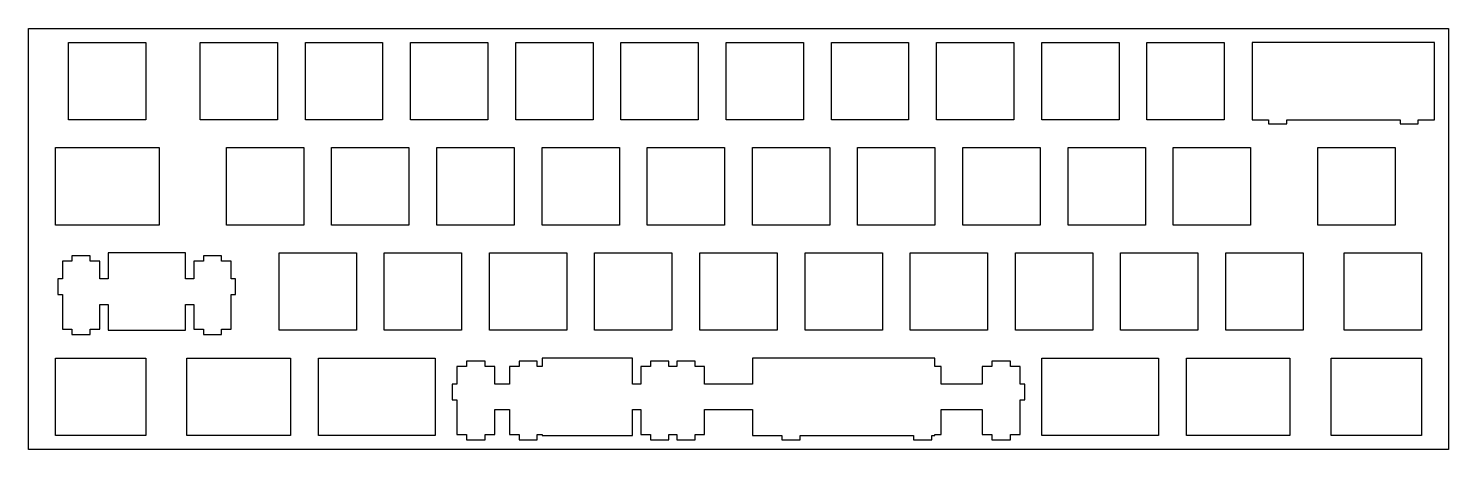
# Model space of a CAD drawing. Extents: x 0 to 257, y 0 to 76.
import ezdxf

# ---------------------------------------------------------------- set-up
doc = ezdxf.new("R2010")
doc.units = 0
doc.layers.get('0').update_dxf_attribs({"linetype": 'CONTINUOUS'})

msp = doc.modelspace()

# ---------------------------------------------------------------- linework, layer by layer
at = {"color": 0}
for p, q in [((0.09508, 76.4575), (257.27, 76.4575)), ((0.09508, 0.25769), (0.09508, 76.4575)), ((257.27, 76.4575), (257.27, 0.25769)), ((7.38216, 73.9331), (21.3817, 73.9331)), ((7.38216, 59.9338), (7.38216, 73.9331)), ((21.3817, 73.9331), (21.3817, 59.9338)), ((31.1947, 73.9331), (45.194, 73.9331)), ((31.1947, 59.9338), (31.1947, 73.9331)), ((45.194, 73.9331), (45.194, 59.9338)), ((50.2447, 73.9331), (64.244, 73.9331)), ((50.2447, 59.9338), (50.2447, 73.9331)), ((64.244, 73.9331), (64.244, 59.9338)), ((69.2947, 73.9331), (83.294, 73.9331)), ((69.2947, 59.9338), (69.2947, 73.9331)), ((83.294, 73.9331), (83.294, 59.9338)), ((88.3447, 73.9331), (102.344, 73.9331)), ((88.3447, 59.9338), (88.3447, 73.9331)), ((102.344, 73.9331), (102.344, 59.9338)), ((107.395, 73.9331), (121.394, 73.9331)), ((107.395, 59.9338), (107.395, 73.9331)), ((121.394, 73.9331), (121.394, 59.9338)), ((126.445, 73.9331), (140.444, 73.9331)), ((126.445, 59.9338), (126.445, 73.9331)), ((140.444, 73.9331), (140.444, 59.9338)), ((145.495, 73.9331), (159.494, 73.9331)), ((145.495, 59.9338), (145.495, 73.9331)), ((159.494, 73.9331), (159.494, 59.9338)), ((164.545, 73.9331), (178.544, 73.9331)), ((164.545, 59.9338), (164.545, 73.9331)), ((178.544, 73.9331), (178.544, 59.9338)), ((183.595, 73.9331), (197.594, 73.9331)), ((183.595, 59.9338), (183.595, 73.9331)), ((197.594, 73.9331), (197.594, 59.9338)), ((202.645, 73.9331), (216.644, 73.9331)), ((202.645, 59.9338), (202.645, 73.9331)), ((216.644, 73.9331), (216.644, 59.9338)), ((221.695, 73.9331), (221.695, 59.9338)), ((254.744, 73.9331), (221.695, 73.9331)), ((254.744, 59.9338), (254.744, 73.9331)), ((21.3817, 59.9338), (7.38216, 59.9338)), ((45.194, 59.9338), (31.1947, 59.9338)), ((64.244, 59.9338), (50.2447, 59.9338)), ((83.294, 59.9338), (69.2947, 59.9338)), ((102.344, 59.9338), (88.3447, 59.9338)), ((121.394, 59.9338), (107.395, 59.9338)), ((140.444, 59.9338), (126.445, 59.9338)), ((159.494, 59.9338), (145.495, 59.9338)), ((178.544, 59.9338), (164.545, 59.9338)), ((197.594, 59.9338), (183.595, 59.9338)), ((216.644, 59.9338), (202.645, 59.9338)), ((221.695, 59.9338), (224.67, 59.9338)), ((224.67, 59.9338), (224.67, 59.1827)), ((224.67, 59.1827), (227.969, 59.1827)), ((227.969, 59.1827), (227.969, 59.9338)), ((227.969, 59.9338), (248.47, 59.9338)), ((248.47, 59.9338), (248.47, 59.1827)), ((248.47, 59.1827), (251.769, 59.1827)), ((251.769, 59.1827), (251.769, 59.9338)), ((251.769, 59.9338), (254.744, 59.9338)), ((5.00091, 54.8831), (23.7629, 54.8831)), ((5.00091, 40.8838), (5.00091, 54.8831)), ((23.7629, 54.8831), (23.7629, 40.8838)), ((35.9572, 54.8831), (49.9565, 54.8831)), ((35.9572, 40.8838), (35.9572, 54.8831)), ((49.9565, 54.8831), (49.9565, 40.8838)), ((55.0072, 54.8831), (69.0065, 54.8831)), ((55.0072, 40.8838), (55.0072, 54.8831)), ((69.0065, 54.8831), (69.0065, 40.8838)), ((74.0572, 54.8831), (88.0565, 54.8831)), ((74.0572, 40.8838), (74.0572, 54.8831)), ((88.0565, 54.8831), (88.0565, 40.8838)), ((93.1072, 54.8831), (107.107, 54.8831)), ((93.1072, 40.8838), (93.1072, 54.8831)), ((107.107, 54.8831), (107.107, 40.8838)), ((112.157, 54.8831), (126.157, 54.8831)), ((112.157, 40.8838), (112.157, 54.8831)), ((126.157, 54.8831), (126.157, 40.8838)), ((131.207, 54.8831), (145.207, 54.8831)), ((131.207, 40.8838), (131.207, 54.8831)), ((145.207, 54.8831), (145.207, 40.8838)), ((150.257, 54.8831), (164.257, 54.8831)), ((150.257, 40.8838), (150.257, 54.8831)), ((164.257, 54.8831), (164.257, 40.8838)), ((169.307, 54.8831), (183.307, 54.8831)), ((169.307, 40.8838), (169.307, 54.8831)), ((183.307, 54.8831), (183.307, 40.8838)), ((188.357, 54.8831), (202.357, 54.8831)), ((188.357, 40.8838), (188.357, 54.8831)), ((202.357, 54.8831), (202.357, 40.8838)), ((207.407, 54.8831), (221.407, 54.8831)), ((207.407, 40.8838), (207.407, 54.8831)), ((221.407, 54.8831), (221.407, 40.8838)), ((233.601, 54.8831), (247.6, 54.8831)), ((233.601, 40.8838), (233.601, 54.8831)), ((247.6, 54.8831), (247.6, 40.8838)), ((23.7629, 40.8838), (5.00091, 40.8838)), ((49.9565, 40.8838), (35.9572, 40.8838)), ((69.0065, 40.8838), (55.0072, 40.8838)), ((88.0565, 40.8838), (74.0572, 40.8838)), ((107.107, 40.8838), (93.1072, 40.8838)), ((126.157, 40.8838), (112.157, 40.8838)), ((145.207, 40.8838), (131.207, 40.8838)), ((164.257, 40.8838), (150.257, 40.8838)), ((183.307, 40.8838), (169.307, 40.8838)), ((202.357, 40.8838), (188.357, 40.8838)), ((221.407, 40.8838), (207.407, 40.8838)), ((247.6, 40.8838), (233.601, 40.8838)), ((7.97609, 34.3628), (6.2508, 34.3628)), ((6.2508, 34.3628), (6.2508, 31.1326)), ((11.2751, 35.2834), (7.97609, 35.2834)), ((7.97609, 35.2834), (7.97609, 34.3628)), ((11.2751, 34.3628), (11.2751, 35.2834)), ((13.0004, 34.3628), (11.2751, 34.3628)), ((13.0004, 31.1326), (13.0004, 34.3628)), ((14.5259, 35.833), (14.5259, 31.1326)), ((28.5254, 35.833), (14.5259, 35.833)), ((28.5254, 31.1326), (28.5254, 35.833)), ((31.7748, 34.3628), (30.0509, 34.3628)), ((30.0509, 34.3628), (30.0509, 31.1326)), ((35.0752, 35.2834), (31.7748, 35.2834)), ((31.7748, 35.2834), (31.7748, 34.3628)), ((35.0752, 34.3628), (35.0752, 35.2834)), ((36.8004, 34.3628), (35.0752, 34.3628)), ((36.8004, 31.1326), (36.8004, 34.3628)), ((45.4822, 35.833), (59.4815, 35.833)), ((45.4822, 21.8336), (45.4822, 35.833)), ((59.4815, 35.833), (59.4815, 21.8336)), ((64.5322, 35.833), (78.5315, 35.833)), ((64.5322, 21.8336), (64.5322, 35.833)), ((78.5315, 35.833), (78.5315, 21.8336)), ((83.5822, 35.833), (97.5815, 35.833)), ((83.5822, 21.8336), (83.5822, 35.833)), ((97.5815, 35.833), (97.5815, 21.8336)), ((102.632, 35.833), (116.632, 35.833)), ((102.632, 21.8336), (102.632, 35.833)), ((116.632, 35.833), (116.632, 21.8336)), ((121.682, 35.833), (135.682, 35.833)), ((121.682, 21.8336), (121.682, 35.833)), ((135.682, 35.833), (135.682, 21.8336)), ((140.732, 35.833), (154.732, 35.833)), ((140.732, 21.8336), (140.732, 35.833)), ((154.732, 35.833), (154.732, 21.8336)), ((159.782, 35.833), (173.782, 35.833)), ((159.782, 21.8336), (159.782, 35.833)), ((173.782, 35.833), (173.782, 21.8336)), ((178.832, 35.833), (192.832, 35.833)), ((178.832, 21.8336), (178.832, 35.833)), ((192.832, 35.833), (192.832, 21.8336)), ((197.882, 35.833), (211.882, 35.833)), ((197.882, 21.8336), (197.882, 35.833)), ((211.882, 35.833), (211.882, 21.8336)), ((216.932, 35.833), (230.932, 35.833)), ((216.932, 21.8336), (216.932, 35.833)), ((230.932, 35.833), (230.932, 21.8336)), ((238.362, 35.833), (252.361, 35.833)), ((238.362, 21.8336), (238.362, 35.833)), ((252.361, 35.833), (252.361, 21.8336)), ((6.2508, 31.1326), (5.42533, 31.1326)), ((5.42533, 31.1326), (5.42533, 28.3338)), ((14.5259, 31.1326), (13.0004, 31.1326)), ((30.0509, 31.1326), (28.5254, 31.1326)), ((37.6259, 31.1326), (36.8004, 31.1326)), ((37.6259, 28.3338), (37.6259, 31.1326)), ((5.42533, 28.3338), (6.2508, 28.3338)), ((6.2508, 28.3338), (6.2508, 22.0638)), ((36.8004, 22.0638), (36.8004, 28.3338)), ((36.8004, 28.3338), (37.6259, 28.3338)), ((13.0004, 22.0638), (13.0004, 26.5327)), ((13.0004, 26.5327), (14.5259, 26.5327)), ((14.5259, 26.5327), (14.5259, 21.8336)), ((28.5254, 21.8336), (28.5254, 26.5327)), ((28.5254, 26.5327), (30.0509, 26.5327)), ((30.0509, 26.5327), (30.0509, 22.0638)), ((6.2508, 22.0638), (7.97609, 22.0638)), ((7.97609, 22.0638), (7.97609, 21.0826)), ((7.97609, 21.0826), (11.2751, 21.0826)), ((11.2751, 21.0826), (11.2751, 22.0638)), ((11.2751, 22.0638), (13.0004, 22.0638)), ((14.5259, 21.8336), (28.5254, 21.8336)), ((30.0509, 22.0638), (31.7748, 22.0638)), ((31.7748, 22.0638), (31.7748, 21.0826)), ((31.7748, 21.0826), (35.0752, 21.0826)), ((35.0752, 21.0826), (35.0752, 22.0638)), ((35.0752, 22.0638), (36.8004, 22.0638)), ((59.4815, 21.8336), (45.4822, 21.8336)), ((78.5315, 21.8336), (64.5322, 21.8336)), ((97.5815, 21.8336), (83.5822, 21.8336)), ((116.632, 21.8336), (102.632, 21.8336)), ((135.682, 21.8336), (121.682, 21.8336)), ((154.732, 21.8336), (140.732, 21.8336)), ((173.782, 21.8336), (159.782, 21.8336)), ((192.832, 21.8336), (178.832, 21.8336)), ((211.882, 21.8336), (197.882, 21.8336)), ((230.932, 21.8336), (216.932, 21.8336)), ((252.361, 21.8336), (238.362, 21.8336)), ((5.00091, 16.7831), (21.3817, 16.7831)), ((5.00091, 2.78364), (5.00091, 16.7831)), ((21.3817, 16.7831), (21.3817, 2.78364)), ((28.812, 16.7831), (47.5753, 16.7831)), ((28.812, 2.78364), (28.812, 16.7831)), ((47.5753, 16.7831), (47.5753, 2.78364)), ((52.626, 16.7831), (73.769, 16.7831)), ((52.626, 2.78364), (52.626, 16.7831)), ((73.769, 16.7831), (73.769, 2.78364)), ((82.8312, 16.2347), (79.4067, 16.2347)), ((79.4067, 16.2347), (79.4067, 15.3128)), ((82.8312, 15.3128), (82.8312, 16.2347)), ((92.2376, 16.2347), (88.937, 16.2347)), ((88.937, 16.2347), (88.937, 15.3128)), ((92.2376, 15.3128), (92.2376, 16.2347)), ((93.1072, 16.7831), (93.1072, 15.3128)), ((109.488, 16.7831), (93.1072, 16.7831)), ((109.488, 12.0826), (109.488, 16.7831)), ((116.038, 16.2347), (112.737, 16.2347)), ((112.737, 16.2347), (112.737, 15.3128)), ((116.038, 15.3128), (116.038, 16.2347)), ((120.807, 16.2347), (117.507, 16.2347)), ((117.507, 16.2347), (117.507, 15.3128)), ((120.807, 15.3128), (120.807, 16.2347)), ((164.257, 16.7831), (131.207, 16.7831)), ((131.207, 16.7831), (131.207, 12.0826)), ((164.257, 15.3128), (164.257, 16.7831)), ((177.957, 16.2347), (174.531, 16.2347)), ((174.531, 16.2347), (174.531, 15.3128)), ((177.957, 15.3128), (177.957, 16.2347)), ((183.595, 16.7831), (204.738, 16.7831)), ((183.595, 2.78364), (183.595, 16.7831)), ((204.738, 16.7831), (204.738, 2.78364)), ((209.787, 16.7831), (228.55, 16.7831)), ((209.787, 2.78364), (209.787, 16.7831)), ((228.55, 16.7831), (228.55, 2.78364)), ((235.982, 16.7831), (252.361, 16.7831)), ((235.982, 2.78364), (235.982, 16.7831)), ((252.361, 16.7831), (252.361, 2.78364)), ((79.4067, 15.3128), (77.6813, 15.3128)), ((77.6813, 15.3128), (77.6813, 12.0826)), ((84.5566, 15.3128), (82.8312, 15.3128)), ((84.5566, 12.0826), (84.5566, 15.3128)), ((88.937, 15.3128), (87.212, 15.3128)), ((87.212, 15.3128), (87.212, 12.0826)), ((93.1072, 15.3128), (92.2376, 15.3128)), ((112.737, 15.3128), (111.012, 15.3128)), ((111.012, 15.3128), (111.012, 12.0826)), ((117.507, 15.3128), (116.038, 15.3128)), ((122.531, 15.3128), (120.807, 15.3128)), ((122.531, 12.0826), (122.531, 15.3128)), ((165.388, 15.3128), (164.257, 15.3128)), ((165.388, 12.0826), (165.388, 15.3128)), ((174.531, 15.3128), (172.806, 15.3128)), ((172.806, 15.3128), (172.806, 12.0826)), ((179.681, 15.3128), (177.957, 15.3128)), ((179.681, 12.0826), (179.681, 15.3128)), ((77.6813, 12.0826), (76.8558, 12.0826)), ((76.8558, 12.0826), (76.8558, 9.28384)), ((87.212, 12.0826), (84.5566, 12.0826)), ((111.012, 12.0826), (109.488, 12.0826)), ((131.207, 12.0826), (122.531, 12.0826)), ((172.806, 12.0826), (165.388, 12.0826)), ((180.507, 12.0826), (179.681, 12.0826)), ((180.507, 9.28384), (180.507, 12.0826)), ((76.8558, 9.28384), (77.6813, 9.28384)), ((77.6813, 9.28384), (77.6813, 3.01377)), ((179.681, 3.01377), (179.681, 9.28384)), ((179.681, 9.28384), (180.507, 9.28384)), ((84.5566, 3.01377), (84.5566, 7.48273)), ((84.5566, 7.48273), (87.212, 7.48273)), ((87.212, 7.48273), (87.212, 3.01377)), ((109.488, 2.78364), (109.488, 7.48273)), ((109.488, 7.48273), (111.012, 7.48273)), ((111.012, 7.48273), (111.012, 3.01377)), ((122.531, 3.01377), (122.531, 7.48273)), ((122.531, 7.48273), (131.207, 7.48273)), ((131.207, 7.48273), (131.207, 2.78364)), ((165.388, 3.01377), (165.388, 7.48273)), ((165.388, 7.48273), (172.806, 7.48273)), ((172.806, 7.48273), (172.806, 3.01377)), ((21.3817, 2.78364), (5.00091, 2.78364)), ((47.5753, 2.78364), (28.812, 2.78364)), ((73.769, 2.78364), (52.626, 2.78364)), ((77.6813, 3.01377), (79.4067, 3.01377)), ((79.4067, 3.01377), (79.4067, 2.03261)), ((82.8312, 2.03261), (82.8312, 3.01377)), ((82.8312, 3.01377), (84.5566, 3.01377)), ((87.212, 3.01377), (88.937, 3.01377)), ((88.937, 3.01377), (88.937, 2.03261)), ((92.2376, 2.03261), (92.2376, 3.01377)), ((92.2376, 3.01377), (93.1072, 3.01377)), ((93.1072, 3.01377), (93.1072, 2.78364)), ((93.1072, 2.78364), (109.488, 2.78364)), ((111.012, 3.01377), (112.737, 3.01377)), ((112.737, 3.01377), (112.737, 2.03261)), ((116.038, 2.03261), (116.038, 3.01377)), ((116.038, 3.01377), (117.507, 3.01377)), ((117.507, 3.01377), (117.507, 2.03261)), ((120.807, 2.03261), (120.807, 3.01377)), ((120.807, 3.01377), (122.531, 3.01377)), ((131.207, 2.78364), (136.557, 2.78364)), ((136.557, 2.78364), (136.557, 2.03261)), ((139.863, 2.03261), (139.863, 2.78364)), ((139.863, 2.78364), (160.362, 2.78364)), ((160.362, 2.78364), (160.362, 2.03261)), ((163.663, 2.03261), (163.663, 2.78364)), ((163.663, 2.78364), (164.257, 2.78364)), ((164.257, 2.78364), (164.257, 3.01377)), ((164.257, 3.01377), (165.388, 3.01377)), ((172.806, 3.01377), (174.531, 3.01377)), ((174.531, 3.01377), (174.531, 2.03261)), ((177.957, 2.03261), (177.957, 3.01377)), ((177.957, 3.01377), (179.681, 3.01377)), ((204.738, 2.78364), (183.595, 2.78364)), ((228.55, 2.78364), (209.787, 2.78364)), ((252.361, 2.78364), (235.982, 2.78364)), ((257.27, 0.25769), (0.09508, 0.25769)), ((79.4067, 2.03261), (82.8312, 2.03261)), ((88.937, 2.03261), (92.2376, 2.03261)), ((112.737, 2.03261), (116.038, 2.03261)), ((117.507, 2.03261), (120.807, 2.03261)), ((136.557, 2.03261), (139.863, 2.03261)), ((160.362, 2.03261), (163.663, 2.03261)), ((174.531, 2.03261), (177.957, 2.03261))]:
    msp.add_line(p, q, dxfattribs=at)

doc.saveas('drawing.dxf')
